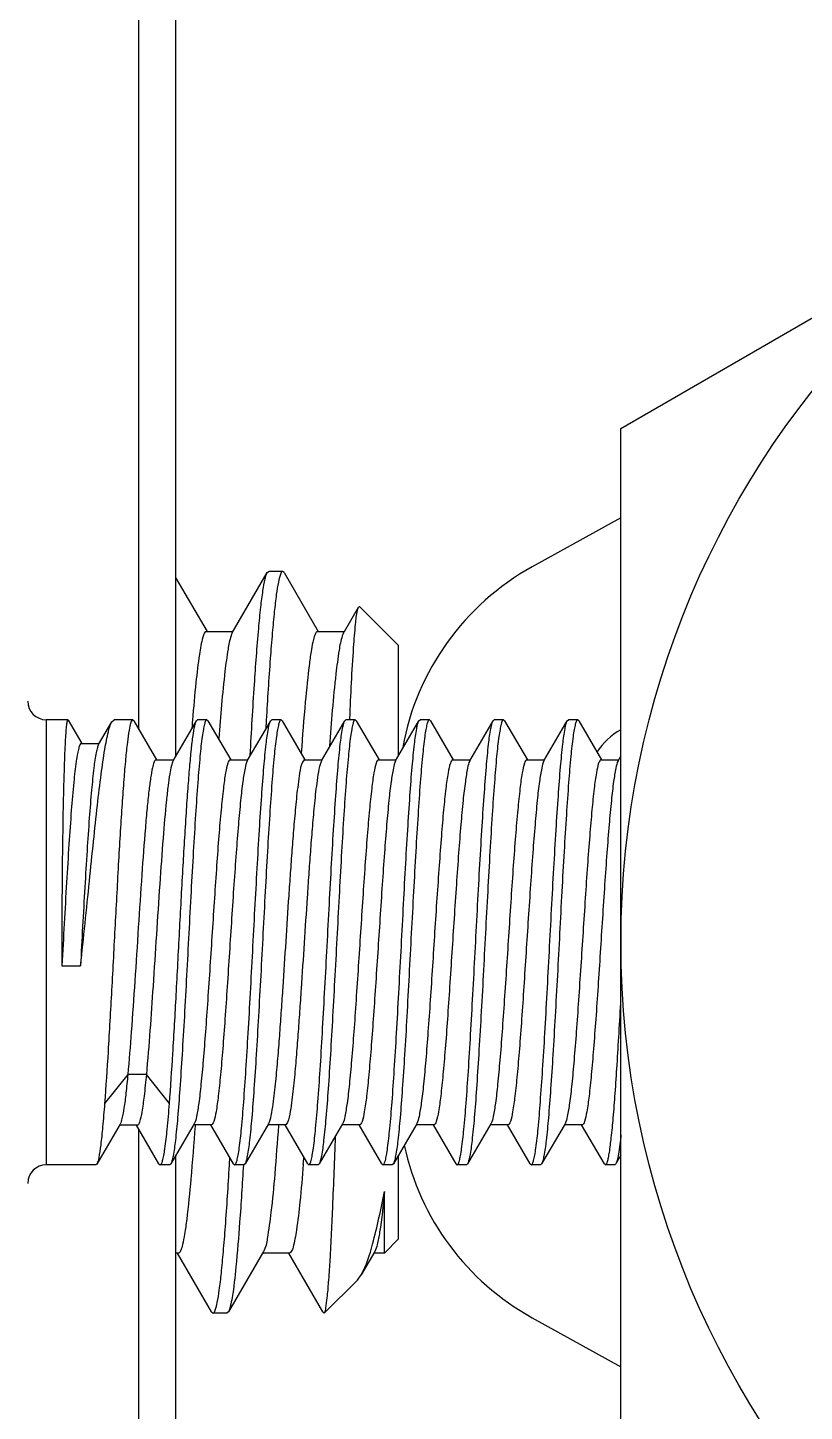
# Model space of a CAD drawing. Extents: x 1031190 to 1725648, y 733081 to 1571294.
# Drawn here: x 1162733.5 to 1162819.2, y 1227801.3 to 1227953.9 of the extents above; entities that cross this region are included whole.
import ezdxf

# ---------------------------------------------------------------- set-up
doc = ezdxf.new("R2010")
doc.units = 0
doc.header["$LTSCALE"] = 1000
doc.header["$MEASUREMENT"] = 0

msp = doc.modelspace()

# ---------------------------------------------------------------- linework, layer by layer
for p, q in [((1162745.78, 1227876.48), (1162745.78, 1227996.12)), ((1162749.87, 1227873.55), (1162749.87, 1227992.04)), ((1162798.93, 1227909.67), (1162897.07, 1227966.33)), ((1162798.93, 1227796.36), (1162798.93, 1227909.67)), ((1162798.93, 1227899.83), (1162789.15, 1227894.41)), ((1162749.87, 1227893.17), (1162753.3, 1227887.28)), ((1162756.07, 1227887.12), (1162759.93, 1227893.77)), ((1162759.93, 1227893.77), (1162760.09, 1227893.9)), ((1162761.63, 1227893.9), (1162760.09, 1227893.9)), ((1162761.63, 1227893.9), (1162760.09, 1227893.9)), ((1162761.63, 1227893.9), (1162761.6, 1227893.9)), ((1162761.79, 1227893.77), (1162761.63, 1227893.9)), ((1162761.79, 1227893.77), (1162765.56, 1227887.28)), ((1162768.44, 1227887.28), (1162770, 1227889.98)), ((1162770, 1227889.98), (1162770.11, 1227890.02)), ((1162774.4, 1227885.73), (1162770.11, 1227890.02)), ((1162753.2, 1227887.28), (1162756.17, 1227887.28)), ((1162765.47, 1227887.28), (1162768.44, 1227887.28)), ((1162768.34, 1227887.12), (1162768.44, 1227887.28)), ((1162774.4, 1227873.55), (1162774.4, 1227885.73)), ((1162769.04, 1227877.63), (1162769.04, 1227877.68)), ((1162735.56, 1227877.55), (1162735.56, 1227828.48)), ((1162737.94, 1227877.55), (1162735.56, 1227877.55)), ((1162737.94, 1227877.55), (1162735.56, 1227877.55)), ((1162737.98, 1227877.52), (1162737.94, 1227877.55)), ((1162737.98, 1227877.52), (1162739.48, 1227874.93)), ((1162741.33, 1227874.81), (1162742.79, 1227877.32)), ((1162742.79, 1227877.32), (1162743.05, 1227877.55)), ((1162745.1, 1227877.55), (1162743.05, 1227877.55)), ((1162745.1, 1227877.55), (1162743.05, 1227877.55)), ((1162745.21, 1227877.45), (1162745.1, 1227877.55)), ((1162745.21, 1227877.45), (1162747.73, 1227873.13)), ((1162749.55, 1227873.01), (1162752.13, 1227877.45)), ((1162752.13, 1227877.45), (1162752.25, 1227877.55)), ((1162753.27, 1227877.55), (1162752.25, 1227877.55)), ((1162753.27, 1227877.55), (1162752.25, 1227877.55)), ((1162753.39, 1227877.45), (1162753.27, 1227877.55)), ((1162753.39, 1227877.45), (1162755.9, 1227873.13)), ((1162757.73, 1227873.01), (1162760.31, 1227877.45)), ((1162759.81, 1227877.48), (1162759.76, 1227876.55)), ((1162759.82, 1227877.52), (1162759.81, 1227877.48)), ((1162760.31, 1227877.45), (1162760.43, 1227877.55)), ((1162761.45, 1227877.55), (1162760.43, 1227877.55)), ((1162761.45, 1227877.55), (1162760.43, 1227877.55)), ((1162761.57, 1227877.45), (1162761.45, 1227877.55)), ((1162761.57, 1227877.45), (1162764.08, 1227873.13)), ((1162765.91, 1227873.01), (1162768.48, 1227877.45)), ((1162768.48, 1227877.45), (1162768.6, 1227877.55)), ((1162769.63, 1227877.55), (1162768.6, 1227877.55)), ((1162769.63, 1227877.55), (1162768.6, 1227877.55)), ((1162769.75, 1227877.45), (1162769.63, 1227877.55)), ((1162769.75, 1227877.45), (1162772.26, 1227873.13)), ((1162774.09, 1227873.01), (1162776.66, 1227877.45)), ((1162776.66, 1227877.45), (1162776.78, 1227877.55)), ((1162777.81, 1227877.55), (1162776.78, 1227877.55)), ((1162777.81, 1227877.55), (1162776.78, 1227877.55)), ((1162777.92, 1227877.45), (1162777.81, 1227877.55)), ((1162777.92, 1227877.45), (1162780.44, 1227873.13)), ((1162782.26, 1227873.01), (1162784.84, 1227877.45)), ((1162784.84, 1227877.45), (1162784.96, 1227877.55)), ((1162785.98, 1227877.55), (1162784.96, 1227877.55)), ((1162785.98, 1227877.55), (1162784.96, 1227877.55)), ((1162786.1, 1227877.45), (1162785.98, 1227877.55)), ((1162786.1, 1227877.45), (1162788.62, 1227873.13)), ((1162790.44, 1227873.01), (1162793.02, 1227877.45)), ((1162793.02, 1227877.45), (1162793.14, 1227877.55)), ((1162794.16, 1227877.55), (1162793.14, 1227877.55)), ((1162794.16, 1227877.55), (1162793.14, 1227877.55)), ((1162794.28, 1227877.45), (1162794.16, 1227877.55)), ((1162794.28, 1227877.45), (1162796.79, 1227873.13)), ((1162739.42, 1227874.93), (1162741.39, 1227874.93)), ((1162747.66, 1227873.13), (1162749.63, 1227873.13)), ((1162755.83, 1227873.13), (1162757.8, 1227873.13)), ((1162764.01, 1227873.13), (1162765.98, 1227873.13)), ((1162772.19, 1227873.13), (1162774.16, 1227873.13)), ((1162780.37, 1227873.13), (1162782.34, 1227873.13)), ((1162788.54, 1227873.13), (1162790.51, 1227873.13)), ((1162796.72, 1227873.13), (1162798.69, 1227873.13)), ((1162798.62, 1227873.01), (1162798.93, 1227873.55)), ((1162737.3, 1227850.42), (1162739.34, 1227850.42)), ((1162744.56, 1227838.44), (1162742, 1227835.24)), ((1162746.6, 1227838.44), (1162744.56, 1227838.44)), ((1162749.15, 1227835.24), (1162746.6, 1227838.44)), ((1162743.7, 1227832.97), (1162741.15, 1227828.57)), ((1162745.6, 1227832.84), (1162743.63, 1227832.84)), ((1162747.99, 1227828.6), (1162745.53, 1227832.84)), ((1162745.78, 1227754.89), (1162745.78, 1227832.4)), ((1162751.89, 1227833.02), (1162749.3, 1227828.59)), ((1162753.79, 1227832.9), (1162751.82, 1227832.9)), ((1162751.98, 1227832.93), (1162751.97, 1227832.79)), ((1162756.22, 1227828.59), (1162753.72, 1227832.9)), ((1162760.07, 1227833.02), (1162757.48, 1227828.59)), ((1162761.97, 1227832.9), (1162759.99, 1227832.9)), ((1162764.4, 1227828.59), (1162761.89, 1227832.9)), ((1162768.24, 1227833.02), (1162765.66, 1227828.59)), ((1162770.14, 1227832.9), (1162768.17, 1227832.9)), ((1162772.57, 1227828.59), (1162770.07, 1227832.9)), ((1162776.42, 1227833.02), (1162773.84, 1227828.59)), ((1162778.32, 1227832.9), (1162776.35, 1227832.9)), ((1162780.75, 1227828.59), (1162778.25, 1227832.9)), ((1162784.6, 1227833.02), (1162782.01, 1227828.59)), ((1162786.5, 1227832.9), (1162784.53, 1227832.9)), ((1162788.93, 1227828.59), (1162786.43, 1227832.9)), ((1162792.78, 1227833.02), (1162790.19, 1227828.59)), ((1162794.68, 1227832.9), (1162792.7, 1227832.9)), ((1162797.11, 1227828.59), (1162794.6, 1227832.9)), ((1162749.87, 1227714), (1162749.87, 1227829.56)), ((1162755.77, 1227828.6), (1162755.81, 1227829.24)), ((1162774.4, 1227820.31), (1162774.4, 1227829.56)), ((1162798.93, 1227829.56), (1162798.37, 1227828.59)), ((1162741.04, 1227828.48), (1162735.56, 1227828.48)), ((1162741.04, 1227828.48), (1162735.56, 1227828.48)), ((1162741.15, 1227828.57), (1162741.04, 1227828.48)), ((1162747.99, 1227828.6), (1162748.13, 1227828.48)), ((1162749.18, 1227828.48), (1162748.13, 1227828.48)), ((1162749.18, 1227828.48), (1162748.13, 1227828.48)), ((1162749.3, 1227828.59), (1162749.18, 1227828.48)), ((1162755.76, 1227828.42), (1162755.77, 1227828.6)), ((1162756.22, 1227828.59), (1162756.34, 1227828.48)), ((1162757.36, 1227828.48), (1162756.34, 1227828.48)), ((1162757.36, 1227828.48), (1162756.34, 1227828.48)), ((1162757.48, 1227828.59), (1162757.36, 1227828.48)), ((1162764.4, 1227828.59), (1162764.52, 1227828.48)), ((1162765.54, 1227828.48), (1162764.52, 1227828.48)), ((1162765.54, 1227828.48), (1162764.52, 1227828.48)), ((1162765.66, 1227828.59), (1162765.54, 1227828.48)), ((1162772.57, 1227828.59), (1162772.69, 1227828.48)), ((1162773.72, 1227828.48), (1162772.69, 1227828.48)), ((1162773.72, 1227828.48), (1162772.69, 1227828.48)), ((1162773.84, 1227828.59), (1162773.72, 1227828.48)), ((1162780.75, 1227828.59), (1162780.85, 1227828.49)), ((1162780.85, 1227828.49), (1162780.87, 1227828.48)), ((1162781.89, 1227828.48), (1162780.87, 1227828.48)), ((1162781.89, 1227828.48), (1162780.87, 1227828.48)), ((1162782.01, 1227828.59), (1162781.89, 1227828.48)), ((1162788.93, 1227828.59), (1162789.05, 1227828.48)), ((1162790.07, 1227828.48), (1162789.05, 1227828.48)), ((1162790.07, 1227828.48), (1162789.05, 1227828.48)), ((1162790.19, 1227828.59), (1162790.07, 1227828.48)), ((1162797.11, 1227828.59), (1162797.23, 1227828.48)), ((1162798.25, 1227828.48), (1162797.23, 1227828.48)), ((1162798.25, 1227828.48), (1162797.23, 1227828.48)), ((1162798.37, 1227828.59), (1162798.25, 1227828.48)), ((1162772.85, 1227818.75), (1162772.85, 1227825.53)), ((1162774.4, 1227820.31), (1162772.85, 1227818.75)), ((1162750.13, 1227818.75), (1162749.87, 1227818.75)), ((1162753.8, 1227812.27), (1162750.04, 1227818.75)), ((1162759.52, 1227818.92), (1162755.65, 1227812.27)), ((1162762.4, 1227818.75), (1162759.43, 1227818.75)), ((1162766.06, 1227812.27), (1162762.3, 1227818.75)), ((1162771.79, 1227818.92), (1162770.3, 1227816.36)), ((1162772.85, 1227818.75), (1162771.69, 1227818.75)), ((1162769.88, 1227815.78), (1162766.22, 1227812.13)), ((1162769.88, 1227815.78), (1162770.3, 1227816.36)), ((1162753.8, 1227812.27), (1162753.96, 1227812.13)), ((1162755.49, 1227812.13), (1162753.96, 1227812.13)), ((1162755.49, 1227812.13), (1162753.96, 1227812.13)), ((1162753.96, 1227812.13), (1162753.98, 1227812.13)), ((1162755.65, 1227812.27), (1162755.49, 1227812.13)), ((1162766.06, 1227812.27), (1162766.22, 1227812.13)), ((1162766.22, 1227812.13), (1162766.25, 1227812.16)), ((1162789.15, 1227811.63), (1162798.93, 1227806.2))]:
    msp.add_line(p, q)
msp.add_circle((1162897.07, 1227853.02), 98.13)
for centre, radius, start, end in [((1162803.02, 1227869.37), 28.62, 119, 169.6549), ((1162735.56, 1227879.59), 2.04, 180, 270), ((1162745.1, 1227877.48), 0.0698, 90.0331, 100.3601), ((1163061.66, 1227852.26), 311, 175.3422, 175.5016), ((1162753.27, 1227877.48), 0.0698, 90.0373, 100.7759), ((1162761.45, 1227877.48), 0.0699, 90.0386, 100.9047), ((1162769.63, 1227877.48), 0.0698, 90.037, 100.7443), ((1162777.81, 1227877.48), 0.0699, 90.0386, 100.9011), ((1162785.98, 1227877.48), 0.0698, 90.0368, 100.7312), ((1162794.16, 1227877.48), 0.0699, 90.0385, 100.8952), ((1162803.02, 1227869.37), 8.18, 120.1102, 145.6732), ((1162803.02, 1227836.66), 28.62, 192.1061, 241), ((1162455.04, 1227853.68), 309.89, 355.3494, 355.4873), ((1162735.56, 1227826.44), 2.04, 90, 180), ((1162748.13, 1227828.56), 0.0791, 270.0053, 275.8146), ((1162756.34, 1227828.55), 0.0699, 270.0396, 280.9957), ((1162764.52, 1227828.55), 0.0699, 270.0406, 281.0887), ((1162772.69, 1227828.55), 0.0699, 270.0397, 281.0086), ((1162789.05, 1227828.55), 0.0699, 270.0397, 281.0109), ((1162797.23, 1227828.55), 0.0699, 270.0399, 281.0259)]:
    msp.add_arc(centre, radius, start, end)
for points, knots in [([(1162758.06, 1227873.65), (1162758.2, 1227876.25), (1162758.47, 1227880.9), (1162758.86, 1227886.35), (1162759.2, 1227889.79), (1162759.42, 1227891.62), (1162759.65, 1227892.88), (1162759.81, 1227893.55), (1162759.93, 1227893.77)], [0, 0, 0, 0, 0.385911, 0.691592, 0.808742, 0.899832, 0.963715, 1, 1, 1, 1]), ([(1162761.6, 1227893.9), (1162761.48, 1227893.87), (1162761.31, 1227893.38), (1162761.11, 1227892.59), (1162760.9, 1227891.18), (1162760.69, 1227889.32), (1162760.47, 1227886.97), (1162760.15, 1227882.99), (1162759.95, 1227879.79), (1162759.82, 1227877.52)], [0, 0, 0, 0, 0.023672, 0.077003, 0.161165, 0.275446, 0.418458, 0.588412, 1, 1, 1, 1]), ([(1162769.88, 1227889.6), (1162769.89, 1227889.65), (1162769.92, 1227889.77), (1162769.96, 1227889.9), (1162770, 1227889.98)], [0, 0, 0, 0, 0.32729, 1, 1, 1, 1]), ([(1162769.04, 1227877.68), (1162769.16, 1227880.3), (1162769.31, 1227883.78), (1162769.63, 1227887.75), (1162769.77, 1227889.11), (1162769.88, 1227889.6)], [0, 0, 0, 0, 0.658368, 0.872259, 1, 1, 1, 1]), ([(1162753.2, 1227887.28), (1162753.12, 1227887.28), (1162752.94, 1227887.03), (1162752.69, 1227886.22), (1162752.36, 1227884.35), (1162752.02, 1227881.33), (1162751.8, 1227878.9), (1162751.69, 1227877.52)], [0, 0, 0, 0, 0.024869, 0.076568, 0.270487, 0.581865, 1, 1, 1, 1]), ([(1162755.94, 1227886.8), (1162755.78, 1227886.33), (1162755.54, 1227885.02), (1162755.04, 1227881.25), (1162754.78, 1227877.96), (1162754.6, 1227875.49)], [0, 0, 0, 0, 0.132644, 0.347693, 1, 1, 1, 1]), ([(1162765.47, 1227887.28), (1162765.36, 1227887.28), (1162765.15, 1227886.91), (1162764.98, 1227886.27), (1162764.76, 1227885.14), (1162764.45, 1227882.86), (1162764.07, 1227879.05), (1162763.81, 1227875.76), (1162763.68, 1227873.89)], [0, 0, 0, 0, 0.023282, 0.075204, 0.158212, 0.271837, 0.585296, 1, 1, 1, 1]), ([(1162768.2, 1227886.79), (1162768.03, 1227886.28), (1162767.78, 1227884.88), (1162767.26, 1227880.84), (1162766.99, 1227877.29), (1162766.8, 1227874.63)], [0, 0, 0, 0, 0.131654, 0.346807, 1, 1, 1, 1]), ([(1162737.94, 1227877.55), (1162737.88, 1227877.53), (1162737.85, 1227877.28), (1162737.77, 1227876.91), (1162737.72, 1227876.2), (1162737.66, 1227875.29), (1162737.6, 1227874.11), (1162737.55, 1227872.71), (1162737.5, 1227871.1), (1162737.43, 1227868.57), (1162737.37, 1227865.02), (1162737.31, 1227860.42), (1162737.28, 1227855.49), (1162737.28, 1227852.12), (1162737.3, 1227850.42)], [0, 0, 0, 0, 0.006277, 0.021923, 0.047061, 0.081471, 0.124793, 0.17657, 0.236243, 0.303168, 0.455809, 0.627887, 0.811933, 1, 1, 1, 1]), ([(1162737.94, 1227877.55), (1162737.94, 1227877.55), (1162737.94, 1227877.55), (1162737.94, 1227877.55), (1162737.94, 1227877.55), (1162737.91, 1227877.54), (1162737.97, 1227877.55), (1162737.94, 1227877.55)], [0, 0, 0, 0, 0.495092, 1, 1, 1, 1.000857, 1.000857, 1.000857, 1.000857]), ([(1162739.34, 1227850.42), (1162739.69, 1227853.53), (1162740.16, 1227858.11), (1162740.76, 1227864.02), (1162741.18, 1227867.95), (1162741.58, 1227871.33), (1162741.96, 1227874.04), (1162742.33, 1227875.96), (1162742.6, 1227876.99), (1162742.79, 1227877.32)], [0, 0, 0, 0, 0.346094, 0.50857, 0.65594, 0.782806, 0.884568, 0.957661, 1, 1, 1, 1]), ([(1162745.08, 1227877.55), (1162745.04, 1227877.54), (1162744.96, 1227877.43), (1162744.82, 1227877.06), (1162744.66, 1227876.24), (1162744.48, 1227874.91), (1162744.29, 1227873.08), (1162744.1, 1227870.83), (1162743.91, 1227868.18), (1162743.72, 1227865.19), (1162743.46, 1227860.75), (1162743.15, 1227854.9), (1162742.78, 1227847.88), (1162742.41, 1227841.31), (1162742.14, 1227837.15), (1162742, 1227835.24)], [0, 0, 0, 0, 0.003023, 0.008655, 0.02883, 0.060884, 0.10423, 0.157961, 0.220923, 0.291749, 0.368894, 0.535298, 0.705669, 0.865188, 1, 1, 1, 1]), ([(1162749.15, 1227835.24), (1162749.29, 1227837.07), (1162749.55, 1227841.07), (1162749.91, 1227847.39), (1162750.26, 1227854.17), (1162750.62, 1227860.85), (1162750.93, 1227866.11), (1162751.19, 1227869.87), (1162751.37, 1227872.21), (1162751.55, 1227874.15), (1162751.72, 1227875.67), (1162751.9, 1227876.72), (1162752.03, 1227877.27), (1162752.13, 1227877.45)], [0, 0, 0, 0, 0.130118, 0.283774, 0.448524, 0.611007, 0.75805, 0.821983, 0.877746, 0.924216, 0.960473, 0.985838, 1, 1, 1, 1]), ([(1162753.26, 1227877.55), (1162753.2, 1227877.54), (1162753.09, 1227877.35), (1162752.99, 1227877), (1162752.87, 1227876.42), (1162752.69, 1227875.25), (1162752.48, 1227873.29), (1162752.25, 1227870.42), (1162752.01, 1227866.92), (1162751.77, 1227862.92), (1162751.52, 1227858.56), (1162751.28, 1227854), (1162751.04, 1227849.41), (1162750.8, 1227844.95), (1162750.55, 1227840.78), (1162750.31, 1227837.04), (1162750.08, 1227833.89), (1162749.84, 1227831.42), (1162749.64, 1227829.83), (1162749.45, 1227828.98), (1162749.36, 1227828.69), (1162749.3, 1227828.59)], [0, 0, 0, 0, 0.003704, 0.011323, 0.023191, 0.03929, 0.083673, 0.142993, 0.215158, 0.297591, 0.387338, 0.481186, 0.575764, 0.667671, 0.753614, 0.830513, 0.895616, 0.946611, 0.98173, 0.992985, 1, 1, 1, 1]), ([(1162756.35, 1227828.49), (1162756.41, 1227828.5), (1162756.52, 1227828.69), (1162756.62, 1227829.03), (1162756.74, 1227829.62), (1162756.92, 1227830.78), (1162757.13, 1227832.74), (1162757.36, 1227835.62), (1162757.6, 1227839.12), (1162757.84, 1227843.12), (1162758.09, 1227847.47), (1162758.33, 1227852.03), (1162758.57, 1227856.62), (1162758.82, 1227861.08), (1162759.06, 1227865.26), (1162759.3, 1227868.99), (1162759.54, 1227872.14), (1162759.77, 1227874.61), (1162759.97, 1227876.2), (1162760.16, 1227877.06), (1162760.25, 1227877.35), (1162760.31, 1227877.45)], [0, 0, 0, 0, 0.003711, 0.011336, 0.02321, 0.039312, 0.083698, 0.143015, 0.215173, 0.297594, 0.387327, 0.481159, 0.575721, 0.667617, 0.753551, 0.830448, 0.895556, 0.946563, 0.981704, 0.992971, 1, 1, 1, 1]), ([(1162761.44, 1227877.55), (1162761.38, 1227877.54), (1162761.27, 1227877.35), (1162761.17, 1227877), (1162761.05, 1227876.42), (1162760.87, 1227875.25), (1162760.66, 1227873.29), (1162760.43, 1227870.42), (1162760.19, 1227866.92), (1162759.94, 1227862.91), (1162759.7, 1227858.56), (1162759.46, 1227854), (1162759.22, 1227849.41), (1162758.97, 1227844.95), (1162758.73, 1227840.77), (1162758.49, 1227837.04), (1162758.25, 1227833.89), (1162758.02, 1227831.42), (1162757.81, 1227829.83), (1162757.63, 1227828.98), (1162757.54, 1227828.69), (1162757.48, 1227828.59)], [0, 0, 0, 0, 0.003708, 0.011332, 0.023206, 0.03931, 0.083702, 0.143027, 0.215196, 0.297632, 0.387379, 0.481219, 0.575788, 0.66769, 0.753628, 0.830521, 0.895618, 0.946611, 0.98173, 0.992985, 1, 1, 1, 1]), ([(1162764.53, 1227828.49), (1162764.59, 1227828.5), (1162764.7, 1227828.69), (1162764.8, 1227829.03), (1162764.92, 1227829.62), (1162765.1, 1227830.78), (1162765.3, 1227832.74), (1162765.54, 1227835.62), (1162765.78, 1227839.12), (1162766.02, 1227843.12), (1162766.26, 1227847.48), (1162766.51, 1227852.03), (1162766.75, 1227856.62), (1162766.99, 1227861.08), (1162767.23, 1227865.26), (1162767.48, 1227868.99), (1162767.71, 1227872.14), (1162767.95, 1227874.61), (1162768.15, 1227876.2), (1162768.34, 1227877.06), (1162768.43, 1227877.35), (1162768.48, 1227877.45)], [0, 0, 0, 0, 0.003714, 0.011343, 0.023221, 0.039327, 0.08372, 0.14304, 0.215198, 0.297619, 0.387351, 0.481178, 0.575732, 0.667622, 0.753555, 0.83045, 0.895556, 0.946562, 0.981703, 0.992971, 1, 1, 1, 1]), ([(1162769.62, 1227877.55), (1162769.56, 1227877.54), (1162769.45, 1227877.35), (1162769.35, 1227877), (1162769.23, 1227876.42), (1162769.05, 1227875.25), (1162768.84, 1227873.29), (1162768.6, 1227870.42), (1162768.36, 1227866.92), (1162768.12, 1227862.92), (1162767.88, 1227858.56), (1162767.64, 1227854), (1162767.39, 1227849.41), (1162767.15, 1227844.95), (1162766.91, 1227840.78), (1162766.67, 1227837.04), (1162766.43, 1227833.89), (1162766.19, 1227831.42), (1162765.99, 1227829.83), (1162765.81, 1227828.98), (1162765.72, 1227828.69), (1162765.66, 1227828.59)], [0, 0, 0, 0, 0.003703, 0.011321, 0.023188, 0.039286, 0.083667, 0.142986, 0.21515, 0.297581, 0.387329, 0.481177, 0.575755, 0.667664, 0.753609, 0.83051, 0.895615, 0.94661, 0.98173, 0.992984, 1, 1, 1, 1]), ([(1162772.71, 1227828.49), (1162772.77, 1227828.5), (1162772.87, 1227828.69), (1162772.98, 1227829.03), (1162773.1, 1227829.62), (1162773.27, 1227830.78), (1162773.48, 1227832.74), (1162773.72, 1227835.62), (1162773.96, 1227839.12), (1162774.2, 1227843.12), (1162774.44, 1227847.47), (1162774.69, 1227852.03), (1162774.93, 1227856.62), (1162775.17, 1227861.08), (1162775.41, 1227865.26), (1162775.65, 1227868.99), (1162775.89, 1227872.14), (1162776.13, 1227874.61), (1162776.33, 1227876.2), (1162776.51, 1227877.06), (1162776.6, 1227877.35), (1162776.66, 1227877.45)], [0, 0, 0, 0, 0.003711, 0.011337, 0.023212, 0.039314, 0.0837, 0.143018, 0.215176, 0.297599, 0.387332, 0.481164, 0.575726, 0.667621, 0.753554, 0.830449, 0.895556, 0.946563, 0.981704, 0.992971, 1, 1, 1, 1]), ([(1162777.79, 1227877.55), (1162777.73, 1227877.54), (1162777.63, 1227877.35), (1162777.52, 1227877), (1162777.4, 1227876.42), (1162777.23, 1227875.25), (1162777.02, 1227873.29), (1162776.78, 1227870.42), (1162776.54, 1227866.92), (1162776.3, 1227862.91), (1162776.06, 1227858.56), (1162775.81, 1227854), (1162775.57, 1227849.41), (1162775.33, 1227844.95), (1162775.09, 1227840.77), (1162774.84, 1227837.04), (1162774.61, 1227833.89), (1162774.37, 1227831.42), (1162774.17, 1227829.83), (1162773.98, 1227828.98), (1162773.89, 1227828.69), (1162773.84, 1227828.59)], [0, 0, 0, 0, 0.003708, 0.011332, 0.023206, 0.039309, 0.083701, 0.143026, 0.215196, 0.297631, 0.387378, 0.481219, 0.575788, 0.66769, 0.753628, 0.830521, 0.895618, 0.94661, 0.98173, 0.992985, 1, 1, 1, 1]), ([(1162780.87, 1227828.48), (1162780.93, 1227828.48), (1162781.05, 1227828.66), (1162781.14, 1227828.99), (1162781.26, 1227829.55), (1162781.44, 1227830.7), (1162781.65, 1227832.64), (1162781.89, 1227835.49), (1162782.13, 1227838.98), (1162782.37, 1227842.98), (1162782.61, 1227847.34), (1162782.86, 1227851.91), (1162783.1, 1227856.51), (1162783.34, 1227860.99), (1162783.59, 1227865.19), (1162783.83, 1227868.94), (1162784.07, 1227872.11), (1162784.3, 1227874.6), (1162784.5, 1227876.2), (1162784.69, 1227877.05), (1162784.78, 1227877.35), (1162784.84, 1227877.45)], [0, 0, 0, 0, 0.003386, 0.010605, 0.022094, 0.037845, 0.081651, 0.140562, 0.21249, 0.294853, 0.384679, 0.47873, 0.573605, 0.66588, 0.752224, 0.829521, 0.894986, 0.946281, 0.981617, 0.992941, 1, 1, 1, 1]), ([(1162785.97, 1227877.55), (1162785.91, 1227877.54), (1162785.8, 1227877.35), (1162785.7, 1227877), (1162785.58, 1227876.42), (1162785.4, 1227875.25), (1162785.19, 1227873.29), (1162784.96, 1227870.42), (1162784.72, 1227866.92), (1162784.48, 1227862.92), (1162784.23, 1227858.56), (1162783.99, 1227854), (1162783.75, 1227849.41), (1162783.51, 1227844.95), (1162783.26, 1227840.78), (1162783.02, 1227837.04), (1162782.79, 1227833.89), (1162782.55, 1227831.42), (1162782.35, 1227829.83), (1162782.16, 1227828.98), (1162782.07, 1227828.69), (1162782.01, 1227828.59)], [0, 0, 0, 0, 0.003703, 0.01132, 0.023187, 0.039284, 0.083664, 0.142983, 0.215146, 0.297577, 0.387325, 0.481173, 0.575752, 0.667661, 0.753607, 0.830509, 0.895614, 0.946609, 0.98173, 0.992984, 1, 1, 1, 1]), ([(1162789.06, 1227828.49), (1162789.12, 1227828.5), (1162789.23, 1227828.69), (1162789.33, 1227829.03), (1162789.45, 1227829.62), (1162789.63, 1227830.78), (1162789.84, 1227832.74), (1162790.07, 1227835.62), (1162790.31, 1227839.12), (1162790.56, 1227843.12), (1162790.8, 1227847.47), (1162791.04, 1227852.03), (1162791.28, 1227856.62), (1162791.53, 1227861.08), (1162791.77, 1227865.26), (1162792.01, 1227868.99), (1162792.25, 1227872.14), (1162792.48, 1227874.61), (1162792.68, 1227876.2), (1162792.87, 1227877.06), (1162792.96, 1227877.35), (1162793.02, 1227877.45)], [0, 0, 0, 0, 0.003711, 0.011337, 0.023212, 0.039315, 0.083701, 0.143019, 0.215177, 0.2976, 0.387333, 0.481165, 0.575727, 0.667621, 0.753554, 0.830449, 0.895556, 0.946563, 0.981704, 0.992971, 1, 1, 1, 1]), ([(1162794.15, 1227877.55), (1162794.09, 1227877.54), (1162793.98, 1227877.35), (1162793.88, 1227877), (1162793.76, 1227876.42), (1162793.58, 1227875.25), (1162793.37, 1227873.29), (1162793.14, 1227870.42), (1162792.9, 1227866.92), (1162792.65, 1227862.91), (1162792.41, 1227858.56), (1162792.17, 1227854), (1162791.93, 1227849.41), (1162791.68, 1227844.95), (1162791.44, 1227840.77), (1162791.2, 1227837.04), (1162790.96, 1227833.89), (1162790.73, 1227831.42), (1162790.52, 1227829.83), (1162790.34, 1227828.98), (1162790.25, 1227828.69), (1162790.19, 1227828.59)], [0, 0, 0, 0, 0.003708, 0.011331, 0.023205, 0.039308, 0.083699, 0.143025, 0.215195, 0.297631, 0.387378, 0.481219, 0.575789, 0.667691, 0.753629, 0.830521, 0.895618, 0.946611, 0.981731, 0.992985, 1, 1, 1, 1]), ([(1162739.42, 1227874.93), (1162739.35, 1227874.93), (1162739.22, 1227874.73), (1162739.12, 1227874.37), (1162738.98, 1227873.75), (1162738.79, 1227872.5), (1162738.56, 1227870.41), (1162738.3, 1227867.36), (1162738.05, 1227863.68), (1162737.79, 1227859.52), (1162737.54, 1227855.05), (1162737.38, 1227851.98), (1162737.3, 1227850.42)], [0, 0, 0, 0, 0.007534, 0.023454, 0.048663, 0.083048, 0.177833, 0.303692, 0.455223, 0.626216, 0.810017, 1, 1, 1, 1]), ([(1162741.33, 1227874.81), (1162741.27, 1227874.71), (1162741.17, 1227874.42), (1162740.98, 1227873.57), (1162740.77, 1227872), (1162740.53, 1227869.6), (1162740.29, 1227866.55), (1162740.05, 1227862.98), (1162739.72, 1227857.54), (1162739.49, 1227853.31), (1162739.34, 1227850.42)], [0, 0, 0, 0, 0.014497, 0.037247, 0.107063, 0.207049, 0.333333, 0.481179, 0.645288, 1, 1, 1, 1]), ([(1162747.66, 1227873.13), (1162747.56, 1227873.13), (1162747.38, 1227872.75), (1162747.24, 1227872.14), (1162747.04, 1227871.02), (1162746.86, 1227869.56), (1162746.67, 1227867.71), (1162746.4, 1227864.65), (1162746.08, 1227860.27), (1162745.71, 1227854.63), (1162745.34, 1227848.85), (1162744.97, 1227843.44), (1162744.7, 1227840.01), (1162744.56, 1227838.44)], [0, 0, 0, 0, 0.008447, 0.028211, 0.059849, 0.102845, 0.156318, 0.219121, 0.36706, 0.533759, 0.704628, 0.864703, 1, 1, 1, 1]), ([(1162755.83, 1227873.13), (1162755.78, 1227873.13), (1162755.66, 1227873), (1162755.5, 1227872.53), (1162755.28, 1227871.49), (1162755.06, 1227869.78), (1162754.82, 1227867.46), (1162754.58, 1227864.63), (1162754.34, 1227861.38), (1162754.1, 1227857.84), (1162753.78, 1227852.89), (1162753.46, 1227847.97), (1162753.13, 1227843.27), (1162752.89, 1227840.18), (1162752.65, 1227837.55), (1162752.43, 1227835.47), (1162752.19, 1227834.03), (1162752.03, 1227833.26), (1162751.89, 1227833.02)], [0, 0, 0, 0, 0.003779, 0.011114, 0.038197, 0.081557, 0.139812, 0.210943, 0.29244, 0.38141, 0.474689, 0.66085, 0.747103, 0.824649, 0.89074, 0.943055, 0.979813, 1, 1, 1, 1]), ([(1162764.01, 1227873.13), (1162763.72, 1227872.84), (1162763.53, 1227871.95), (1162763.38, 1227870.73), (1162763.2, 1227869.47), (1162763.04, 1227867.8), (1162762.85, 1227865.7), (1162762.65, 1227863.18), (1162762.47, 1227860.67), (1162762.24, 1227857.31), (1162761.97, 1227853.11), (1162761.7, 1227848.91), (1162761.47, 1227845.55), (1162761.29, 1227843.03), (1162761.1, 1227840.51), (1162760.91, 1227838.42), (1162760.75, 1227836.74), (1162760.59, 1227835.49), (1162760.41, 1227834.24), (1162760.25, 1227833.4), (1162760.07, 1227833.02)], [0, 0, 0, 0, 0.030768, 0.062218, 0.093344, 0.124643, 0.187198, 0.249714, 0.31225, 0.374778, 0.499837, 0.624896, 0.687425, 0.749956, 0.812483, 0.875017, 0.906295, 0.937525, 0.968815, 1, 1, 1, 1]), ([(1162772.19, 1227873.13), (1162772.14, 1227873.13), (1162772.02, 1227873), (1162771.85, 1227872.53), (1162771.64, 1227871.49), (1162771.42, 1227869.78), (1162771.18, 1227867.46), (1162770.94, 1227864.63), (1162770.7, 1227861.38), (1162770.46, 1227857.84), (1162770.13, 1227852.89), (1162769.82, 1227847.97), (1162769.49, 1227843.27), (1162769.25, 1227840.18), (1162769.01, 1227837.55), (1162768.78, 1227835.47), (1162768.54, 1227834.03), (1162768.38, 1227833.26), (1162768.24, 1227833.02)], [0, 0, 0, 0, 0.003779, 0.011113, 0.038196, 0.081556, 0.139811, 0.210942, 0.292439, 0.38141, 0.474689, 0.66085, 0.747103, 0.824649, 0.89074, 0.943055, 0.979813, 1, 1, 1, 1]), ([(1162780.37, 1227873.13), (1162780.31, 1227873.13), (1162780.2, 1227873), (1162780.03, 1227872.53), (1162779.82, 1227871.49), (1162779.59, 1227869.78), (1162779.35, 1227867.46), (1162779.12, 1227864.63), (1162778.88, 1227861.38), (1162778.63, 1227857.84), (1162778.31, 1227852.89), (1162778, 1227847.97), (1162777.67, 1227843.27), (1162777.43, 1227840.18), (1162777.19, 1227837.55), (1162776.96, 1227835.47), (1162776.72, 1227834.03), (1162776.56, 1227833.26), (1162776.42, 1227833.02)], [0, 0, 0, 0, 0.003779, 0.011113, 0.038196, 0.081555, 0.139809, 0.210939, 0.292435, 0.381405, 0.474683, 0.660843, 0.747096, 0.824643, 0.890735, 0.943051, 0.979811, 1, 1, 1, 1]), ([(1162788.54, 1227873.13), (1162788.49, 1227873.13), (1162788.37, 1227873), (1162788.21, 1227872.53), (1162787.99, 1227871.49), (1162787.77, 1227869.78), (1162787.53, 1227867.46), (1162787.29, 1227864.63), (1162787.05, 1227861.38), (1162786.81, 1227857.84), (1162786.49, 1227852.89), (1162786.17, 1227847.97), (1162785.84, 1227843.27), (1162785.6, 1227840.18), (1162785.36, 1227837.55), (1162785.14, 1227835.47), (1162784.9, 1227834.03), (1162784.74, 1227833.26), (1162784.6, 1227833.02)], [0, 0, 0, 0, 0.003779, 0.011114, 0.038196, 0.081556, 0.139811, 0.210942, 0.292439, 0.38141, 0.474688, 0.660849, 0.747103, 0.824649, 0.89074, 0.943055, 0.979813, 1, 1, 1, 1]), ([(1162796.72, 1227873.13), (1162796.67, 1227873.13), (1162796.55, 1227873), (1162796.39, 1227872.53), (1162796.17, 1227871.49), (1162795.95, 1227869.78), (1162795.71, 1227867.46), (1162795.47, 1227864.63), (1162795.23, 1227861.38), (1162794.99, 1227857.84), (1162794.67, 1227852.89), (1162794.35, 1227847.97), (1162794.02, 1227843.27), (1162793.78, 1227840.18), (1162793.54, 1227837.55), (1162793.31, 1227835.47), (1162793.07, 1227834.03), (1162792.91, 1227833.26), (1162792.78, 1227833.02)], [0, 0, 0, 0, 0.003779, 0.011114, 0.038197, 0.081556, 0.139811, 0.210942, 0.292439, 0.381409, 0.474688, 0.660849, 0.747103, 0.824649, 0.89074, 0.943055, 0.979813, 1, 1, 1, 1]), ([(1162749.55, 1227873.01), (1162749.46, 1227872.85), (1162749.33, 1227872.37), (1162749.15, 1227871.46), (1162748.98, 1227870.19), (1162748.72, 1227867.83), (1162748.41, 1227864.21), (1162748.06, 1227859.26), (1162747.71, 1227853.81), (1162747.25, 1227846.82), (1162746.9, 1227841.68), (1162746.6, 1227838.44)], [0, 0, 0, 0, 0.015824, 0.042527, 0.079816, 0.127025, 0.247356, 0.394063, 0.555499, 0.718817, 1, 1, 1, 1]), ([(1162757.73, 1227873.01), (1162757.59, 1227872.77), (1162757.43, 1227872), (1162757.19, 1227870.56), (1162756.97, 1227868.48), (1162756.73, 1227865.85), (1162756.49, 1227862.76), (1162756.16, 1227858.06), (1162755.84, 1227853.14), (1162755.52, 1227848.19), (1162755.28, 1227844.65), (1162755.04, 1227841.4), (1162754.8, 1227838.57), (1162754.56, 1227836.26), (1162754.34, 1227834.55), (1162754.12, 1227833.5), (1162753.96, 1227833.03), (1162753.84, 1227832.9), (1162753.79, 1227832.9)], [0, 0, 0, 0, 0.020221, 0.057009, 0.109346, 0.175452, 0.253005, 0.33926, 0.525406, 0.618671, 0.707626, 0.789106, 0.860222, 0.918463, 0.961813, 0.988889, 0.996221, 1, 1, 1, 1]), ([(1162765.91, 1227873.01), (1162765.72, 1227872.63), (1162765.57, 1227871.79), (1162765.38, 1227870.55), (1162765.23, 1227869.29), (1162765.06, 1227867.62), (1162764.88, 1227865.52), (1162764.68, 1227863), (1162764.5, 1227860.49), (1162764.28, 1227857.13), (1162764, 1227852.93), (1162763.73, 1227848.73), (1162763.5, 1227845.37), (1162763.32, 1227842.85), (1162763.13, 1227840.33), (1162762.94, 1227838.24), (1162762.78, 1227836.56), (1162762.6, 1227835.3), (1162762.44, 1227834.09), (1162762.25, 1227833.2), (1162761.97, 1227832.9)], [0, 0, 0, 0, 0.031186, 0.062475, 0.093704, 0.124983, 0.187517, 0.250043, 0.312574, 0.375103, 0.500161, 0.62522, 0.687747, 0.750283, 0.812799, 0.875353, 0.906651, 0.937778, 0.969229, 1, 1, 1, 1]), ([(1162774.09, 1227873.01), (1162773.95, 1227872.77), (1162773.79, 1227872), (1162773.55, 1227870.56), (1162773.32, 1227868.48), (1162773.08, 1227865.85), (1162772.84, 1227862.76), (1162772.51, 1227858.06), (1162772.2, 1227853.14), (1162771.87, 1227848.19), (1162771.63, 1227844.65), (1162771.39, 1227841.4), (1162771.15, 1227838.57), (1162770.92, 1227836.26), (1162770.69, 1227834.55), (1162770.48, 1227833.5), (1162770.31, 1227833.03), (1162770.19, 1227832.9), (1162770.14, 1227832.9)], [0, 0, 0, 0, 0.020221, 0.057009, 0.109346, 0.175452, 0.253005, 0.33926, 0.525406, 0.618671, 0.707625, 0.789106, 0.860221, 0.918463, 0.961812, 0.988889, 0.996221, 1, 1, 1, 1]), ([(1162782.26, 1227873.01), (1162782.13, 1227872.77), (1162781.97, 1227872), (1162781.73, 1227870.56), (1162781.5, 1227868.48), (1162781.26, 1227865.85), (1162781.02, 1227862.76), (1162780.69, 1227858.06), (1162780.37, 1227853.14), (1162780.05, 1227848.19), (1162779.81, 1227844.65), (1162779.57, 1227841.4), (1162779.33, 1227838.57), (1162779.09, 1227836.26), (1162778.87, 1227834.55), (1162778.66, 1227833.5), (1162778.49, 1227833.03), (1162778.37, 1227832.9), (1162778.32, 1227832.9)], [0, 0, 0, 0, 0.020221, 0.057008, 0.109345, 0.17545, 0.253003, 0.339257, 0.525401, 0.618666, 0.70762, 0.789101, 0.860217, 0.918459, 0.96181, 0.988888, 0.996221, 1, 1, 1, 1]), ([(1162790.44, 1227873.01), (1162790.31, 1227872.77), (1162790.14, 1227872), (1162789.9, 1227870.56), (1162789.68, 1227868.48), (1162789.44, 1227865.85), (1162789.2, 1227862.76), (1162788.87, 1227858.06), (1162788.55, 1227853.14), (1162788.23, 1227848.19), (1162787.99, 1227844.65), (1162787.75, 1227841.4), (1162787.51, 1227838.57), (1162787.27, 1227836.26), (1162787.05, 1227834.55), (1162786.83, 1227833.5), (1162786.67, 1227833.03), (1162786.55, 1227832.9), (1162786.5, 1227832.9)], [0, 0, 0, 0, 0.020221, 0.057009, 0.109346, 0.175452, 0.253005, 0.33926, 0.525406, 0.618671, 0.707625, 0.789106, 0.860221, 0.918463, 0.961812, 0.988889, 0.996222, 1, 1, 1, 1]), ([(1162798.62, 1227873.01), (1162798.48, 1227872.77), (1162798.32, 1227872), (1162798.08, 1227870.56), (1162797.85, 1227868.48), (1162797.61, 1227865.85), (1162797.37, 1227862.76), (1162797.04, 1227858.06), (1162796.73, 1227853.14), (1162796.41, 1227848.19), (1162796.17, 1227844.65), (1162795.92, 1227841.4), (1162795.69, 1227838.57), (1162795.45, 1227836.26), (1162795.22, 1227834.55), (1162795.01, 1227833.5), (1162794.85, 1227833.03), (1162794.73, 1227832.9), (1162794.68, 1227832.9)], [0, 0, 0, 0, 0.020221, 0.057009, 0.109346, 0.175452, 0.253005, 0.33926, 0.525406, 0.618671, 0.707625, 0.789106, 0.860221, 0.918463, 0.961812, 0.988888, 0.996222, 1, 1, 1, 1]), ([(1162797.24, 1227828.49), (1162797.29, 1227828.5), (1162797.38, 1227828.63), (1162797.47, 1227828.89), (1162797.57, 1227829.33), (1162797.72, 1227830.2), (1162797.9, 1227831.66), (1162798.11, 1227833.83), (1162798.31, 1227836.51), (1162798.52, 1227839.62), (1162798.73, 1227843.09), (1162798.87, 1227845.51), (1162798.93, 1227846.77)], [0, 0, 0, 0, 0.007976, 0.023399, 0.047119, 0.079188, 0.167777, 0.287121, 0.434165, 0.605074, 0.795358, 1, 1, 1, 1]), ([(1162744.56, 1227838.44), (1162744.49, 1227837.75), (1162744.37, 1227836.52), (1162744.17, 1227834.89), (1162743.96, 1227833.76), (1162743.81, 1227833.16), (1162743.7, 1227832.97)], [0, 0, 0, 0, 0.374921, 0.67078, 0.880329, 1, 1, 1, 1]), ([(1162746.6, 1227838.44), (1162746.53, 1227837.65), (1162746.38, 1227836.26), (1162746.16, 1227834.52), (1162745.94, 1227833.45), (1162745.77, 1227832.97), (1162745.65, 1227832.84), (1162745.6, 1227832.84)], [0, 0, 0, 0, 0.416821, 0.727006, 0.920674, 0.973077, 1, 1, 1, 1]), ([(1162742, 1227835.24), (1162741.93, 1227834.38), (1162741.8, 1227832.85), (1162741.61, 1227830.85), (1162741.4, 1227829.5), (1162741.27, 1227828.78), (1162741.15, 1227828.57)], [0, 0, 0, 0, 0.385426, 0.68535, 0.89169, 1, 1, 1, 1]), ([(1162748.13, 1227828.48), (1162748.19, 1227828.49), (1162748.31, 1227828.67), (1162748.42, 1227829), (1162748.54, 1227829.57), (1162748.72, 1227830.71), (1162748.94, 1227832.63), (1162749.08, 1227834.29), (1162749.15, 1227835.24)], [0, 0, 0, 0, 0.025999, 0.078741, 0.161216, 0.273457, 0.583864, 1, 1, 1, 1]), ([(1162751.97, 1227832.79), (1162751.83, 1227830.83), (1162751.57, 1227827.39), (1162751.18, 1227823.4), (1162750.86, 1227821.01), (1162750.63, 1227819.81), (1162750.46, 1227819.15), (1162750.24, 1227818.75), (1162750.13, 1227818.75)], [0, 0, 0, 0, 0.413981, 0.72778, 0.84167, 0.924911, 0.976907, 1, 1, 1, 1]), ([(1162761.17, 1227832.81), (1162761.04, 1227831.03), (1162760.8, 1227827.85), (1162760.43, 1227823.68), (1162760.01, 1227820.86), (1162759.78, 1227819.35), (1162759.52, 1227818.92)], [0, 0, 0, 0, 0.381891, 0.683609, 0.892235, 1, 1, 1, 1]), ([(1162766.25, 1227812.16), (1162766.35, 1227812.32), (1162766.42, 1227812.9), (1162766.58, 1227814.01), (1162766.72, 1227815.72), (1162766.94, 1227819.05), (1162767.19, 1227824.41), (1162767.37, 1227829.01), (1162767.46, 1227831.6)], [0, 0, 0, 0, 0.028803, 0.087347, 0.175234, 0.291375, 0.601546, 1, 1, 1, 1]), ([(1162798.93, 1227831.8), (1162798.86, 1227831.08), (1162798.75, 1227830.13), (1162798.54, 1227829.06), (1162798.44, 1227828.71), (1162798.37, 1227828.59)], [0, 0, 0, 0, 0.664814, 0.874197, 1, 1, 1, 1]), ([(1162753.98, 1227812.13), (1162754.11, 1227812.16), (1162754.27, 1227812.65), (1162754.47, 1227813.44), (1162754.68, 1227814.84), (1162754.9, 1227816.69), (1162755.11, 1227819.03), (1162755.43, 1227822.99), (1162755.63, 1227826.17), (1162755.76, 1227828.42)], [0, 0, 0, 0, 0.023735, 0.077097, 0.161261, 0.275517, 0.41849, 0.588403, 1, 1, 1, 1]), ([(1162757.3, 1227828.47), (1162757.18, 1227826.37), (1162756.94, 1227822.61), (1162756.54, 1227817.75), (1162756.22, 1227814.63), (1162755.9, 1227812.99), (1162755.76, 1227812.45), (1162755.65, 1227812.27)], [0, 0, 0, 0, 0.387493, 0.691197, 0.897942, 0.962227, 1, 1, 1, 1]), ([(1162763.91, 1227828.56), (1162763.8, 1227827.17), (1162763.58, 1227824.73), (1162763.24, 1227821.7), (1162762.91, 1227819.82), (1162762.66, 1227819), (1162762.48, 1227818.75), (1162762.4, 1227818.75)], [0, 0, 0, 0, 0.418103, 0.729509, 0.923457, 0.975156, 1, 1, 1, 1]), ([(1162770.3, 1227816.36), (1162770.91, 1227817.4), (1162771.8, 1227820.5), (1162772.48, 1227823.59), (1162772.85, 1227825.53)], [0, 0, 0, 0, 0.378609, 1, 1, 1, 1]), ([(1162772.85, 1227825.53), (1162772.71, 1227824.04), (1162772.52, 1227822.07), (1162772.11, 1227819.88), (1162771.93, 1227819.15), (1162771.79, 1227818.92)], [0, 0, 0, 0, 0.670781, 0.879418, 1, 1, 1, 1])]:
    msp.add_open_spline(points, degree=3, knots=knots)
for points in [[(1162756.07, 1227887.12), (1162756.02, 1227887.02), (1162755.98, 1227886.91), (1162755.94, 1227886.8)], [(1162768.34, 1227887.12), (1162768.28, 1227887.01), (1162768.24, 1227886.9), (1162768.2, 1227886.79)]]:
    msp.add_open_spline(points, degree=3)

doc.saveas('drawing.dxf')
